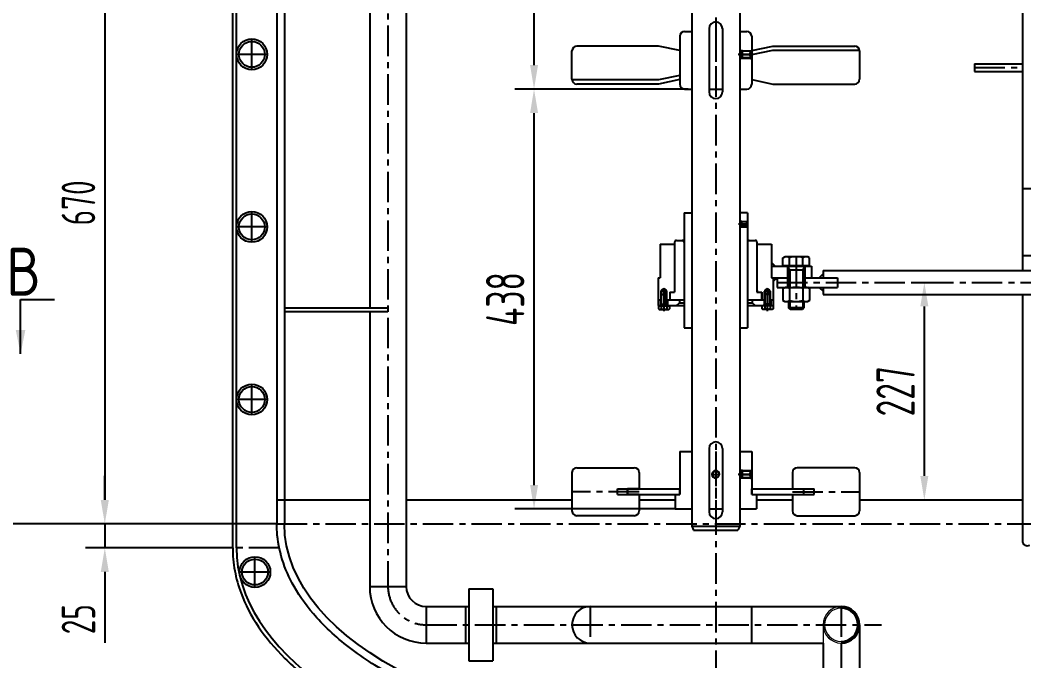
# Model space of a CAD drawing. Header units: millimetres. Extents: x 39049 to 47459, y -4270 to 1670.
# Drawn here: x 39931 to 40978, y -1883 to -1215 of the extents above; entities that cross this region are included whole.
import ezdxf
from ezdxf.enums import TextEntityAlignment as Align

# ---------------------------------------------------------------- set-up
doc = ezdxf.new("R2010")
doc.units = ezdxf.units.MM
doc.linetypes.add('CENTER', pattern=[50.8, 31.75, -6.35, 6.35, -6.35])
for name, color, linetype in [('00', 4, 'Continuous'), ('1', 7, 'Continuous'), ('3', 1, 'CENTER'), ('LAYER2', 1, 'CENTER'), ('LAYER3', 4, 'Continuous')]:
    doc.layers.add(name, color=color, linetype=linetype)
doc.layers.add('LAYER1', color=3, linetype='Continuous', lineweight=13)
doc.styles.add('hz', font='gbenor.shx', dxfattribs={"bigfont": 'gbcbig.shx'})
doc.styles.get("Standard").update_dxf_attribs({"font": 'isocp.shx', "width": 0.707, "bigfont": 'hztxt.shx'})
doc.dimstyles.new('ISO-25', dxfattribs={"dimtxt": 2.5, "dimasz": 2.5, "dimexe": 1.25, "dimexo": 0.625, "dimtad": 1, "dimdsep": 46, "dimtxsty": 'Standard', "dimcen": 2.5, "dimadec": 0, "dimazin": 0, "dimtfac": 1, "dimtmove": 0, "dimatfit": 3, "dimfxl": 0, "dimarcsym": 0})

# ---------------------------------------------------------------- blocks, each defined once
blk = doc.blocks.new('*D59')
at = {"color": 0, "lineweight": -2, "ltscale": 10, "transparency": 16777216}
for p, q in [((40627.5, -1286.7), (40446.7, -1286.7)), ((40466.7, -1699.7), (40466.7, -1311.7)), ((40613.8, -1724.7), (40446.7, -1724.7))]:
    blk.add_line(p, q, dxfattribs=at)
at = {"color": 0, "ltscale": 10, "transparency": 16777216}
for points in [[(40462.6, -1311.7), (40470.9, -1311.7), (40466.7, -1286.7)], [(40462.6, -1699.7), (40470.9, -1699.7), (40466.7, -1724.7)]]:
    blk.add_solid(points, dxfattribs=at)
at = {"layer": 'DEFPOINTS', "color": 0, "ltscale": 10, "transparency": 16777216}
for p in [(40466.7, -1286.7), (40627.5, -1286.7), (40613.8, -1724.7)]:
    blk.add_point(p, dxfattribs=at)
at = {"color": 0, "ltscale": 10, "transparency": 16777216, "insert": (40436.7, -1505.7), "char_height": 40, "attachment_point": 5, "rotation": 90}
blk.add_mtext('438', dxfattribs=at)
blk = doc.blocks.new('*D60')
at = {"color": 0, "lineweight": -2, "ltscale": 10, "transparency": 16777216}
for p, q in [((40628.9, -841.7), (40446.7, -841.7)), ((40466.7, -1261.7), (40466.7, -866.7)), ((40627.5, -1286.7), (40446.7, -1286.7))]:
    blk.add_line(p, q, dxfattribs=at)
at = {"color": 0, "ltscale": 10, "transparency": 16777216}
for points in [[(40462.6, -866.7), (40470.9, -866.7), (40466.7, -841.7)], [(40462.6, -1261.7), (40470.9, -1261.7), (40466.7, -1286.7)]]:
    blk.add_solid(points, dxfattribs=at)
at = {"layer": 'DEFPOINTS', "color": 0, "ltscale": 10, "transparency": 16777216}
for p in [(40466.7, -841.7), (40628.9, -841.7), (40627.5, -1286.7)]:
    blk.add_point(p, dxfattribs=at)
at = {"color": 0, "ltscale": 10, "transparency": 16777216, "insert": (40436.7, -1064.2), "char_height": 40, "attachment_point": 5, "rotation": 90}
blk.add_mtext('445', dxfattribs=at)
blk = doc.blocks.new('*D61')
at = {"color": 0, "lineweight": -2, "ltscale": 10, "transparency": 16777216}
for p, q in [((40862.3, -1488.5), (40893.9, -1488.5)), ((40873.9, -1690.3), (40873.9, -1513.5)), ((40862.3, -1715.3), (40893.9, -1715.3))]:
    blk.add_line(p, q, dxfattribs=at)
at = {"color": 0, "ltscale": 10, "transparency": 16777216}
for points in [[(40869.7, -1513.5), (40878.1, -1513.5), (40873.9, -1488.5)], [(40869.7, -1690.3), (40878.1, -1690.3), (40873.9, -1715.3)]]:
    blk.add_solid(points, dxfattribs=at)
at = {"layer": 'DEFPOINTS', "color": 0, "ltscale": 10, "transparency": 16777216}
for p in [(40862.3, -1488.5), (40873.9, -1488.5), (40862.3, -1715.3)]:
    blk.add_point(p, dxfattribs=at)
at = {"color": 0, "ltscale": 10, "transparency": 16777216, "insert": (40843.9, -1601.9), "char_height": 40, "attachment_point": 5, "rotation": 90}
blk.add_mtext('227', dxfattribs=at)
blk = doc.blocks.new('*U30', base_point=(-106.4, 741.5))
at = {"layer": '00', "color": 4}
for p, q in [((-106.4, 744.9), (-105.8, 745.5)), ((-106.4, 742.1), (-106.4, 744.9)), ((-105.8, 745.5), (-97.4, 745.5)), ((-105.8, 745.5), (-105.8, 742.1)), ((-105.8, 745.5), (-105.8, 745.5)), ((-97.4, 745.5), (-97.4, 737.5)), ((-94.4, 742.5), (-97.4, 745.5)), ((-106.4, 742.1), (-104.4, 742.1)), ((-106.4, 738.1), (-106.4, 740.9)), ((-106.4, 740.9), (-104.4, 740.9)), ((-105.8, 737.5), (-106.4, 738.1)), ((-105.8, 740.9), (-105.8, 737.5)), ((-97.4, 737.5), (-105.8, 737.5)), ((-104.4, 742.1), (-104.4, 740.9)), ((-94.4, 740.5), (-97.4, 737.5)), ((-94.4, 742.5), (-94.4, 742.5)), ((-94.4, 742.5), (-94.4, 740.5)), ((-94.4, 742.5), (-94.4, 740.5)), ((-94.4, 740.5), (-94.4, 740.5))]:
    blk.add_line(p, q, dxfattribs=at)
at = {"layer": '1', "color": 7}
for p, q in [((-106.4, 744.9), (-96.8, 744.9)), ((-106.4, 738.1), (-96.8, 738.1))]:
    blk.add_line(p, q, dxfattribs=at)
at = {"layer": '3', "color": 1}
blk.add_line((-108, 741.5), (-92.8, 741.5), dxfattribs=at)
blk = doc.blocks.new('*U31', base_point=(-70.7, 734.2))
at = {"layer": '00', "color": 4}
for p, q in [((-74.2, 740), (-74.7, 739.2)), ((-74.7, 739.2), (-74.7, 729.2)), ((-71.1, 740), (-74.2, 740)), ((-71.1, 737.1), (-74.2, 737.1)), ((-71.1, 740), (-71.1, 728.4)), ((-70.7, 738.7), (-71.1, 738.7)), ((-70.7, 738.7), (-70.7, 729.7)), ((-70.7, 737.2), (-59.3, 737.2)), ((-69.2, 737.2), (-69.2, 731.2)), ((-59.3, 737.2), (-59.3, 731.2)), ((-59.3, 737.2), (-58.7, 736.6)), ((-58.7, 736.6), (-58.7, 731.8)), ((-74.2, 728.4), (-74.7, 729.2)), ((-71.1, 731.3), (-74.2, 731.3)), ((-71.1, 728.4), (-74.2, 728.4)), ((-70.7, 729.7), (-71.1, 729.7)), ((-70.7, 731.2), (-59.3, 731.2)), ((-58.7, 731.8), (-59.3, 731.2))]:
    blk.add_line(p, q, dxfattribs=at)
for centre, radius, start, end in [((-72.1, 738.5), 2.56, 154.3843, 214.3842), ((-65.1, 734.2), 9.55, 162.412, 197.588), ((-72.1, 729.9), 2.56, 145.6158, 205.6157)]:
    blk.add_arc(centre, radius, start, end, dxfattribs=at)
at = {"layer": '1', "color": 7}
for p, q in [((-69.2, 736.8), (-69.9, 737.2)), ((-69.2, 736.8), (-58.8, 736.8)), ((-69.2, 731.7), (-69.9, 731.2)), ((-69.2, 731.7), (-58.8, 731.7))]:
    blk.add_line(p, q, dxfattribs=at)
at = {"layer": '3', "color": 1}
for q in [(-56.9, 734.2), (-76.5, 734.2)]:
    blk.add_line((-76.5, 734.2), q, dxfattribs=at)
blk = doc.blocks.new('*U32', base_point=(-106.4, 741.5))
at = {"layer": '00', "color": 4}
for p, q in [((-106.4, 744), (-106, 744.5)), ((-106.4, 742), (-106.4, 744)), ((-106, 744.5), (-100.7, 744.5)), ((-106, 744.5), (-106, 742)), ((-106, 744.5), (-106, 744.5)), ((-100.7, 744.5), (-100.7, 738.5)), ((-98.4, 742.2), (-100.7, 744.5)), ((-106.4, 742), (-104.8, 742)), ((-106.4, 738.9), (-106.4, 741)), ((-106.4, 741), (-104.8, 741)), ((-106, 738.5), (-106.4, 738.9)), ((-106, 741), (-106, 738.5)), ((-100.7, 738.5), (-106, 738.5)), ((-104.8, 742), (-104.8, 741)), ((-98.4, 740.7), (-100.7, 738.5)), ((-98.4, 742.2), (-98.4, 742.2)), ((-98.4, 742.2), (-98.4, 740.7)), ((-98.4, 742.2), (-98.4, 740.7)), ((-98.4, 740.7), (-98.4, 740.7))]:
    blk.add_line(p, q, dxfattribs=at)
at = {"layer": '1', "color": 7}
for p, q in [((-106.4, 744), (-100.2, 744)), ((-106.4, 738.9), (-100.2, 738.9))]:
    blk.add_line(p, q, dxfattribs=at)
at = {"layer": '3', "color": 1}
blk.add_line((-107.6, 741.5), (-97.2, 741.5), dxfattribs=at)
blk = doc.blocks.new('*U23', base_point=(91.46, 245.48))
at = {"color": 7, "linetype": 'Continuous'}
blk.add_line((91.46, 245.48), (91.46, 251.14), dxfattribs=at)
blk.add_lwpolyline([(91.46, 245.48), (91.46, 245.48), (91.46, 245.48)], close=True, dxfattribs=at)
blk.add_solid([(91.46, 245.48), (91.96, 247.98), (90.96, 247.98)], dxfattribs=at)
blk = doc.blocks.new('*D45')
at = {"color": 0, "lineweight": -2, "ltscale": 10, "transparency": 16777216}
for p, q in [((39942, -365.5), (39882.1, -365.5)), ((39902.1, -390.5), (39902.1, -1715.3)), ((40152.1, -1740.3), (39882.1, -1740.3))]:
    blk.add_line(p, q, dxfattribs=at)
at = {"color": 0, "ltscale": 10, "transparency": 16777216}
for points in [[(39898, -390.5), (39906.3, -390.5), (39902.1, -365.5)], [(39898, -1715.3), (39906.3, -1715.3), (39902.1, -1740.3)]]:
    blk.add_solid(points, dxfattribs=at)
at = {"layer": 'DEFPOINTS', "color": 0, "ltscale": 10, "transparency": 16777216}
for p in [(39942, -365.5), (39902.1, -1740.3), (40152.1, -1740.3)]:
    blk.add_point(p, dxfattribs=at)
at = {"color": 0, "ltscale": 10, "transparency": 16777216, "insert": (39874.6, -1052.9), "char_height": 35, "attachment_point": 5, "rotation": 90}
blk.add_mtext('1375', dxfattribs=at)
blk = doc.blocks.new('*D62')
at = {"color": 0, "lineweight": -2, "ltscale": 10, "transparency": 16777216}
for p, q in [((40037.3, -1070.5), (39998.9, -1070.5)), ((40018.9, -1095.5), (40018.9, -1715.3)), ((40152.3, -1740.3), (39998.9, -1740.3))]:
    blk.add_line(p, q, dxfattribs=at)
at = {"color": 0, "ltscale": 10, "transparency": 16777216}
for points in [[(40014.7, -1095.5), (40023.1, -1095.5), (40018.9, -1070.5)], [(40014.7, -1715.3), (40023.1, -1715.3), (40018.9, -1740.3)]]:
    blk.add_solid(points, dxfattribs=at)
at = {"layer": 'DEFPOINTS', "color": 0, "ltscale": 10, "transparency": 16777216}
for p in [(40037.3, -1070.5), (40018.9, -1740.3), (40152.3, -1740.3)]:
    blk.add_point(p, dxfattribs=at)
at = {"color": 0, "ltscale": 10, "transparency": 16777216, "insert": (39991.4, -1405.4), "char_height": 35, "attachment_point": 5, "rotation": 90}
blk.add_mtext('670', dxfattribs=at)
blk = doc.blocks.new('*D65')
at = {"color": 0, "lineweight": -2, "ltscale": 10, "transparency": 16777216}
for p, q in [((40018.9, -1715.3), (40018.9, -1690.3)), ((40018.9, -1740.3), (39998.9, -1740.3)), ((40018.9, -1740.3), (40018.9, -1765.3)), ((40152.3, -1765.3), (39998.9, -1765.3)), ((40018.9, -1790.3), (40018.9, -1864.2))]:
    blk.add_line(p, q, dxfattribs=at)
at = {"color": 0, "ltscale": 10, "transparency": 16777216}
for points in [[(40014.7, -1715.3), (40023.1, -1715.3), (40018.9, -1740.3)], [(40014.7, -1790.3), (40023.1, -1790.3), (40018.9, -1765.3)]]:
    blk.add_solid(points, dxfattribs=at)
at = {"layer": 'DEFPOINTS', "color": 0, "ltscale": 10, "transparency": 16777216}
for p in [(40018.9, -1740.3), (40018.9, -1765.3), (40152.3, -1765.3)]:
    blk.add_point(p, dxfattribs=at)
at = {"color": 0, "ltscale": 10, "transparency": 16777216, "insert": (39991.4, -1839.7), "char_height": 35, "attachment_point": 5, "rotation": 90}
blk.add_mtext('25', dxfattribs=at)
blk = doc.blocks.new('*D85')
at = {"color": 0, "lineweight": -2, "ltscale": 10, "transparency": 16777216}
for p, q in [((41457.6, -733.7), (41417.6, -733.7)), ((41437.6, -758.7), (41437.6, -2061.3)), ((40656.3, -2086.3), (41457.6, -2086.3))]:
    blk.add_line(p, q, dxfattribs=at)
at = {"color": 0, "ltscale": 10, "transparency": 16777216}
for points in [[(41433.5, -758.7), (41441.8, -758.7), (41437.6, -733.7)], [(41433.5, -2061.3), (41441.8, -2061.3), (41437.6, -2086.3)]]:
    blk.add_solid(points, dxfattribs=at)
at = {"layer": 'DEFPOINTS', "color": 0, "ltscale": 10, "transparency": 16777216}
for p in [(41457.6, -733.7), (40656.3, -2086.3), (41437.6, -2086.3)]:
    blk.add_point(p, dxfattribs=at)
at = {"color": 0, "ltscale": 10, "transparency": 16777216, "insert": (41408.4, -962.2), "char_height": 35, "attachment_point": 5, "rotation": 90}
blk.add_mtext('(1350)', dxfattribs=at)

msp = doc.modelspace()

# ---------------------------------------------------------------- linework, layer by layer
for p, q in [((40684.2984, -1246.687), (40681.2984, -1246.687)), ((40684.2984, -1254.687), (40681.2984, -1254.687)), ((40692.6984, -1246.687), (40693.7984, -1246.687)), ((40692.6984, -1254.687), (40693.7984, -1254.687)), ((40683.5484, -1424.687), (40681.2984, -1424.687)), ((40683.5484, -1430.687), (40681.2984, -1430.687)), ((40718.2984, -1471.5485), (40714.2984, -1467.5485)), ((40720.2984, -1483.5485), (40716.2984, -1487.5485)), ((40599.2984, -1501.1485), (40599.2984, -1497.5485)), ((40605.2984, -1501.1485), (40605.2984, -1497.5485)), ((40707.2984, -1501.1485), (40707.2984, -1497.5485)), ((40713.2984, -1501.1485), (40713.2984, -1497.5485)), ((39931.0041, -1506.3715), (39966.4698, -1506.3715)), ((40684.2984, -1684.687), (40681.2984, -1684.687)), ((40692.6984, -1684.687), (40693.7984, -1684.687)), ((40684.2984, -1692.687), (40681.2984, -1692.687)), ((40692.6984, -1692.687), (40693.7984, -1692.687)), ((40693.5433, -1826.4629), (40693.5433, -1864.5629))]:
    msp.add_line(p, q)
at = {"layer": '00', "color": 4}
for p, q in [((40726.442, -1462.6203), (40728.2984, -1461.5485)), ((40726.442, -1470.9485), (40726.442, -1462.6203)), ((40752.2984, -1461.5485), (40728.2984, -1461.5485)), ((40733.3702, -1470.9485), (40733.3702, -1462.6203)), ((40747.2266, -1470.9485), (40747.2266, -1462.6203)), ((40754.1548, -1462.6203), (40752.2984, -1461.5485)), ((40754.1548, -1470.9485), (40754.1548, -1462.6203)), ((40754.1548, -1470.9485), (40726.442, -1470.9485)), ((40729.4984, -1471.5485), (40729.4984, -1470.9485)), ((40751.0984, -1471.5485), (40729.4984, -1471.5485)), ((40732.2984, -1471.5485), (40732.2984, -1493.5485)), ((40748.2984, -1475.5485), (40732.2984, -1475.5485)), ((40748.2984, -1471.5485), (40748.2984, -1493.5485)), ((40751.0984, -1471.5485), (40751.0984, -1470.9485)), ((40726.442, -1494.6203), (40728.2984, -1493.5485)), ((40726.442, -1494.6203), (40726.442, -1507.2767)), ((40728.2984, -1493.5485), (40752.2984, -1493.5485)), ((40733.3702, -1494.6203), (40733.3702, -1507.2767)), ((40747.2266, -1494.6203), (40747.2266, -1507.2767)), ((40754.1548, -1494.6203), (40752.2984, -1493.5485)), ((40754.1548, -1494.6203), (40754.1548, -1507.2767)), ((40726.442, -1507.2767), (40728.2984, -1508.3485)), ((40754.1548, -1507.2767), (40752.2984, -1508.3485)), ((40728.2984, -1508.3485), (40752.2984, -1508.3485)), ((40732.2984, -1508.3485), (40732.2984, -1514.9485)), ((40748.2984, -1514.9485), (40732.2984, -1514.9485)), ((40733.8984, -1516.5485), (40732.2984, -1514.9485)), ((40746.6984, -1516.5485), (40733.8984, -1516.5485)), ((40748.2984, -1514.9485), (40746.6984, -1516.5485)), ((40748.2984, -1508.3485), (40748.2984, -1514.9485))]:
    msp.add_line(p, q, dxfattribs=at)
at = {"layer": '00'}
for p, q in [((40764.2984, -1483.5485), (40768.2984, -1479.5485)), ((40764.2984, -1493.5485), (40768.2984, -1497.5485))]:
    msp.add_line(p, q, dxfattribs=at)
at = {"layer": '00', "color": 4}
for centre, radius, start, end in [((40729.9061, -1467.6825), 6.134, 55.6157499, 115.6157024), ((40740.2984, -1484.4767), 22.9282, 72.4120466, 107.5879534), ((40750.6907, -1467.6825), 6.134, 64.3842976, 124.3842501), ((40729.9061, -1499.6825), 6.134, 55.6157499, 115.6157024), ((40740.2984, -1516.4767), 22.9282, 72.4120466, 107.5879534), ((40750.6907, -1499.6825), 6.134, 64.3842976, 124.3842501), ((40729.9061, -1502.2145), 6.134, 244.3842976, 304.3842501), ((40740.2984, -1485.4203), 22.9282, 252.4120466, 287.5879534), ((40750.6907, -1502.2145), 6.134, 235.6157499, 295.6157024)]:
    msp.add_arc(centre, radius, start, end, dxfattribs=at)
at = {"layer": '1', "color": 7}
for p, q in [((40733.4984, -1475.5485), (40732.2984, -1473.47)), ((40733.4984, -1475.5485), (40733.4984, -1493.5485)), ((40747.0984, -1475.5485), (40748.2984, -1473.47)), ((40747.0984, -1475.5485), (40747.0984, -1493.5485)), ((40733.4984, -1508.3485), (40733.4984, -1516.1485)), ((40747.0984, -1508.3485), (40747.0984, -1516.1485))]:
    msp.add_line(p, q, dxfattribs=at)
msp.add_arc((40656.2984, -1688.687), 4, 0, 270, dxfattribs=at)
at = {"layer": '3', "color": 1}
for p, q in [((40740.2984, -1461.5485), (40740.2984, -1516.5485)), ((40740.2984, -1490.5885), (40740.2984, -1490.5886))]:
    msp.add_line(p, q, dxfattribs=at)
at = {"layer": 'LAYER1'}
msp.add_line((40768.1984, -1845.5129), (40768.1984, -1864.5629), dxfattribs=at)
for radius in [19.05, 17.4]:
    msp.add_arc((40787.2484, -1845.5129), radius, 90, 270, dxfattribs=at)
at = {"layer": 'LAYER2'}
for p, q in [((40656.2984, 718.313), (40656.2984, -2086.3061)), ((40314.2984, -255.3061), (40314.2984, -1805.5129)), ((40172.2984, -1266.4782), (40172.2984, -1234.4782)), ((40656.2984, -1226.687), (40656.2984, -1286.687)), ((40188.2984, -1250.4782), (40156.2984, -1250.4782)), ((40693.7984, -1250.687), (40681.2984, -1250.687)), ((40681.2984, -1250.687), (40693.7984, -1250.687)), ((40681.2984, -1250.687), (40693.7984, -1250.687)), ((40926.2984, -1264.3061), (40976.2984, -1264.3061)), ((40172.2984, -1446.4782), (40172.2984, -1414.4782)), ((40188.2984, -1430.4782), (40156.2984, -1430.4782)), ((40681.2984, -1427.687), (40689.2984, -1427.687)), ((40602.2984, -1494.8442), (40602.2984, -1506.5485)), ((40710.2984, -1494.8442), (40710.2984, -1506.5485)), ((40720.2984, -1488.5485), (41095.2984, -1488.5485)), ((40602.2984, -1506.5485), (40602.2984, -1512.5485)), ((40710.2984, -1506.5485), (40710.2984, -1512.5485)), ((40172.2984, -1626.4782), (40172.2984, -1594.4782)), ((40188.2984, -1610.4782), (40156.2984, -1610.4782)), ((40656.2984, -1664.687), (40656.2984, -1724.687)), ((40652.2984, -1688.687), (40660.2984, -1688.687)), ((40681.2984, -1688.687), (40693.7984, -1688.687)), ((40576.2984, -1706.687), (40506.2984, -1706.687)), ((40736.2984, -1706.687), (40806.2984, -1706.687)), ((40198.2984, -1740.3061), (41114.2984, -1740.3061)), ((40200.9008, -1765.3061), (40152.2984, -1765.3061)), ((40175.5841, -1806.4782), (40175.5841, -1774.4782)), ((40191.5841, -1790.4782), (40159.5841, -1790.4782)), ((40525.3484, -1826.4629), (40525.3484, -1864.5629)), ((40787.2484, -1826.4629), (40787.2484, -1868.5629)), ((40354.2984, -1845.5129), (40829.1023, -1845.5129)), ((40787.2484, -1864.8696), (40787.2484, -1919.2719))]:
    msp.add_line(p, q, dxfattribs=at)
msp.add_arc((40354.2984, -1805.5129), 40, 180, 270, dxfattribs=at)
at = {"layer": 'LAYER3'}
for p, q in [((40631.2984, -77.687), (40631.2984, -1742.687)), ((40681.2984, -77.687), (40681.2984, -1742.687)), ((40198.2984, -234.3561), (40198.2984, -1740.3061)), ((40206.2984, -234.3561), (40206.2984, -1740.3061)), ((40295.2484, -255.3061), (40295.2484, -1514.892)), ((40333.3484, -255.3061), (40333.3484, -1805.5129)), ((40976.2984, -370.4782), (40976.2984, -1476.0485)), ((40152.2984, -1740.3061), (40152.2984, -1086.4782)), ((40156.2984, -1740.3061), (40156.2984, -1086.4782)), ((40649.2984, -1223.687), (40649.2984, -1289.687)), ((40656.2984, -1216.687), (40656.2984, -1216.687)), ((40663.2984, -1223.687), (40663.2984, -1289.687)), ((40618.7984, -1231.687), (40618.7984, -1281.687)), ((40623.7984, -1226.687), (40631.2984, -1226.687)), ((40631.2984, -1226.687), (40631.2984, -1286.687)), ((40649.2984, -1226.687), (40649.2984, -1286.687)), ((40663.2984, -1226.687), (40663.2984, -1286.687)), ((40681.2984, -1226.687), (40681.2984, -1286.687)), ((40681.2984, -1226.687), (40688.7984, -1226.687)), ((40693.7984, -1231.687), (40693.7984, -1281.687)), ((40596.7133, -1241.888), (40511.2984, -1241.888)), ((40618.7984, -1246.573), (40596.7133, -1241.888)), ((40693.7984, -1246.573), (40715.8834, -1241.888)), ((40693.7984, -1250.8156), (40715.8834, -1246.1307)), ((40715.8834, -1241.888), (40801.2984, -1241.888)), ((40715.8834, -1246.1307), (40806.2984, -1246.1307)), ((40506.2984, -1276.486), (40506.2984, -1246.888)), ((40683.6984, -1247.287), (40681.2984, -1247.287)), ((40683.6984, -1254.087), (40681.2984, -1254.087)), ((40693.2984, -1247.287), (40693.7984, -1247.287)), ((40693.2984, -1254.087), (40693.7984, -1254.087)), ((40806.2984, -1246.888), (40806.2984, -1276.486)), ((40926.2984, -1260.3061), (40976.2984, -1260.3061)), ((40926.2984, -1260.3061), (40926.2984, -1268.3061)), ((40596.7133, -1277.2434), (40506.2984, -1277.2434)), ((40618.7984, -1272.5584), (40596.7133, -1277.2434)), ((40618.7984, -1276.8011), (40596.7133, -1281.486)), ((40693.7984, -1276.8011), (40715.8834, -1281.486)), ((40926.2984, -1268.3061), (40976.2984, -1268.3061)), ((40596.7133, -1281.486), (40511.2984, -1281.486)), ((40623.7984, -1286.687), (40631.2984, -1286.687)), ((40649.2984, -1286.687), (40663.2984, -1286.687)), ((40681.2984, -1286.687), (40688.7984, -1286.687)), ((40715.8834, -1281.486), (40801.2984, -1281.486)), ((40656.2984, -1296.687), (40656.2984, -1296.687)), ((40976.2984, -1390.3061), (41106.2984, -1390.3061)), ((40623.2984, -1415.687), (40623.2984, -1535.687)), ((40623.2984, -1415.687), (40631.2984, -1415.687)), ((40631.2984, -1415.687), (40631.2984, -1535.687)), ((40681.2984, -1415.687), (40681.2984, -1535.687)), ((40689.2984, -1415.687), (40681.2984, -1415.687)), ((40689.2984, -1415.687), (40689.2984, -1535.687)), ((40683.0984, -1425.137), (40681.2984, -1425.137)), ((40683.0984, -1430.237), (40681.2984, -1430.237)), ((40615.2984, -1444.5485), (40623.2984, -1444.5485)), ((40689.2984, -1444.5485), (40697.2984, -1444.5485)), ((40598.2984, -1448.5485), (40598.2984, -1483.5485)), ((40598.2984, -1448.5485), (40613.2984, -1448.5485)), ((40613.2984, -1446.5485), (40613.2984, -1498.5485)), ((40613.2984, -1448.5485), (40613.2984, -1496.5485)), ((40623.2984, -1446.5485), (40623.2984, -1506.5485)), ((40689.2984, -1446.5485), (40689.2984, -1506.5485)), ((40699.2984, -1446.5485), (40699.2984, -1498.5485)), ((40699.2984, -1448.5485), (40699.2984, -1496.5485)), ((40699.2984, -1448.5485), (40714.2984, -1448.5485)), ((40714.2984, -1448.5485), (40714.2984, -1483.5485)), ((40976.2984, -1460.3061), (41106.2984, -1460.3061)), ((40714.2984, -1471.5485), (40756.2984, -1471.5485)), ((40731.2984, -1471.5485), (40731.2984, -1483.5485)), ((40749.2984, -1471.5485), (40749.2984, -1483.5485)), ((40756.2984, -1471.5485), (40756.2984, -1483.5485)), ((40768.2984, -1476.0485), (40994.2984, -1476.0485)), ((40768.2984, -1476.0485), (40768.2984, -1483.5485)), ((40596.2984, -1483.5485), (40596.2984, -1506.5485)), ((40596.2984, -1483.5485), (40598.2984, -1483.5485)), ((40714.2984, -1483.5485), (40732.2984, -1483.5485)), ((40716.2984, -1483.5485), (40716.2984, -1506.5485)), ((40720.2984, -1483.5485), (40732.2984, -1483.5485)), ((40720.2984, -1483.5485), (40720.2984, -1493.5485)), ((40731.2984, -1483.5485), (40731.2984, -1493.5485)), ((40748.2984, -1483.5485), (40756.2984, -1483.5485)), ((40748.2984, -1483.5485), (40783.2984, -1483.5485)), ((40749.2984, -1483.5485), (40749.2984, -1493.5485)), ((40783.2984, -1483.5485), (40783.2984, -1493.5485)), ((40599.2984, -1497.5485), (40602.2984, -1497.5485)), ((40599.7484, -1496.3164), (40602.2984, -1494.8442)), ((40599.7484, -1496.3164), (40602.2984, -1496.3164)), ((40599.7484, -1500.6985), (40599.7484, -1496.3164)), ((40604.8484, -1496.3164), (40602.2984, -1494.8442)), ((40604.8484, -1496.3164), (40602.2984, -1496.3164)), ((40605.2984, -1497.5485), (40602.2984, -1497.5485)), ((40604.8484, -1500.6985), (40604.8484, -1496.3164)), ((40613.2984, -1496.5485), (40612.7997, -1498.5485)), ((40699.2984, -1496.5485), (40699.797, -1498.5485)), ((40707.2984, -1497.5485), (40710.2984, -1497.5485)), ((40707.7484, -1496.3164), (40710.2984, -1494.8442)), ((40707.7484, -1496.3164), (40710.2984, -1496.3164)), ((40707.7484, -1500.6985), (40707.7484, -1496.3164)), ((40712.8484, -1496.3164), (40710.2984, -1494.8442)), ((40712.8484, -1496.3164), (40710.2984, -1496.3164)), ((40713.2984, -1497.5485), (40710.2984, -1497.5485)), ((40712.8484, -1500.6985), (40712.8484, -1496.3164)), ((40720.2984, -1493.5485), (40783.2984, -1493.5485)), ((40768.2984, -1493.5485), (40768.2984, -1501.0485)), ((40596.2984, -1506.5485), (40599.2984, -1506.5485)), ((40596.2984, -1506.5485), (40596.2984, -1512.5485)), ((40596.2984, -1506.5485), (40599.2984, -1506.5485)), ((40598.7984, -1506.5485), (40598.7984, -1512.5485)), ((40605.2984, -1506.5485), (40623.2984, -1506.5485)), ((40605.2984, -1506.5485), (40623.2984, -1506.5485)), ((40605.7984, -1506.5485), (40605.7984, -1512.5485)), ((40608.2984, -1498.5485), (40608.2984, -1506.5485)), ((40608.2984, -1498.5485), (40613.2984, -1498.5485)), ((40608.5484, -1498.5485), (40608.5484, -1506.5485)), ((40608.5484, -1498.5485), (40613.2984, -1498.5485)), ((40608.5484, -1506.5485), (40623.2984, -1506.5485)), ((40618.2984, -1506.5485), (40618.2984, -1509.5485)), ((40689.2984, -1506.5485), (40704.0484, -1506.5485)), ((40689.2984, -1506.5485), (40707.2984, -1506.5485)), ((40689.2984, -1506.5485), (40707.2984, -1506.5485)), ((40694.2984, -1506.5485), (40694.2984, -1509.5485)), ((40699.2984, -1498.5485), (40704.0484, -1498.5485)), ((40699.2984, -1498.5485), (40704.2984, -1498.5485)), ((40704.0484, -1498.5485), (40704.0484, -1506.5485)), ((40704.2984, -1498.5485), (40704.2984, -1506.5485)), ((40706.7984, -1506.5485), (40706.7984, -1512.5485)), ((40713.2984, -1506.5485), (40716.2984, -1506.5485)), ((40713.2984, -1506.5485), (40716.2984, -1506.5485)), ((40713.7984, -1506.5485), (40713.7984, -1512.5485)), ((40716.2984, -1506.5485), (40716.2984, -1512.5485)), ((40768.2984, -1501.0485), (40994.2984, -1501.0485)), ((40976.2984, -1501.0485), (40976.2984, -1758.0884)), ((40206.2984, -1514.892), (40314.2984, -1514.892)), ((40314.2984, -1514.892), (40314.2984, -1518.892)), ((40596.2984, -1512.5485), (40623.2984, -1512.5485)), ((40615.2984, -1512.5485), (40618.2984, -1509.5485)), ((40618.2984, -1509.5485), (40623.2984, -1509.5485)), ((40689.2984, -1509.5485), (40694.2984, -1509.5485)), ((40689.2984, -1512.5485), (40716.2984, -1512.5485)), ((40697.2984, -1512.5485), (40694.2984, -1509.5485)), ((40206.2984, -1518.892), (40314.2984, -1518.892)), ((40295.2484, -1518.892), (40295.2484, -1805.5129)), ((40623.2984, -1535.687), (40631.2984, -1535.687)), ((40681.2984, -1535.687), (40689.2984, -1535.687)), ((40656.2984, -1654.687), (40656.2984, -1654.687)), ((40618.7984, -1664.687), (40618.7984, -1709.687)), ((40618.7984, -1664.687), (40631.2984, -1664.687)), ((40631.2984, -1664.687), (40631.2984, -1724.687)), ((40649.2984, -1661.687), (40649.2984, -1727.687)), ((40649.2984, -1664.687), (40649.2984, -1724.687)), ((40663.2984, -1661.687), (40663.2984, -1727.687)), ((40663.2984, -1664.687), (40663.2984, -1724.687)), ((40681.2984, -1664.687), (40681.2984, -1724.687)), ((40681.2984, -1664.687), (40693.7984, -1664.687)), ((40693.7984, -1664.687), (40693.7984, -1709.687)), ((40511.2984, -1681.687), (40571.2984, -1681.687)), ((40683.6984, -1685.287), (40681.2984, -1685.287)), ((40693.2984, -1685.287), (40693.7984, -1685.287)), ((40801.2984, -1681.687), (40741.2984, -1681.687)), ((40152.2813, -1695.3287), (40152.276, -1739.7286)), ((40506.2984, -1686.687), (40506.2984, -1726.687)), ((40576.2984, -1686.687), (40576.2984, -1703.687)), ((40683.6984, -1692.087), (40681.2984, -1692.087)), ((40693.2984, -1692.087), (40693.7984, -1692.087)), ((40736.2984, -1686.687), (40736.2984, -1703.687)), ((40806.2984, -1686.687), (40806.2984, -1726.687)), ((40553.7984, -1703.687), (40618.7984, -1703.687)), ((40553.7984, -1709.687), (40553.7984, -1703.687)), ((40564.2984, -1709.687), (40564.2984, -1703.687)), ((40564.2984, -1703.687), (40564.2984, -1709.687)), ((40576.2984, -1703.687), (40564.2984, -1703.687)), ((40618.7984, -1709.687), (40618.7984, -1703.687)), ((40693.7984, -1703.687), (40758.7984, -1703.687)), ((40693.7984, -1709.687), (40693.7984, -1703.687)), ((40748.2984, -1709.687), (40748.2984, -1703.687)), ((40758.7984, -1709.687), (40758.7984, -1703.687)), ((40198.2984, -1715.3061), (40295.2484, -1715.3061)), ((40333.3484, -1715.3061), (40506.2984, -1715.3061)), ((40553.7984, -1709.687), (40618.7984, -1709.687)), ((40576.2984, -1709.687), (40564.2984, -1709.687)), ((40576.2984, -1709.687), (40576.2984, -1726.687)), ((40576.2984, -1715.3061), (40613.7984, -1715.3061)), ((40613.7984, -1709.687), (40613.7984, -1724.687)), ((40613.7984, -1709.687), (40618.7984, -1709.687)), ((40693.7984, -1709.687), (40698.7984, -1709.687)), ((40693.7984, -1709.687), (40758.7984, -1709.687)), ((40698.7984, -1709.687), (40698.7984, -1724.687)), ((40698.7984, -1715.3061), (40736.2984, -1715.3061)), ((40736.2984, -1709.687), (40736.2984, -1726.687)), ((40806.2984, -1715.3061), (40976.2984, -1715.3061)), ((40613.7984, -1724.687), (40631.2984, -1724.687)), ((40649.2984, -1724.687), (40663.2984, -1724.687)), ((40681.2984, -1724.687), (40698.7984, -1724.687)), ((40571.2984, -1731.687), (40511.2984, -1731.687)), ((40656.2984, -1734.687), (40656.2984, -1734.687)), ((40741.2984, -1731.687), (40801.2984, -1731.687)), ((40152.2984, -1765.3061), (40152.2984, -1740.3061)), ((40198.2984, -1740.3061), (40152.2984, -1740.3061)), ((40156.2984, -1765.3061), (40156.2984, -1740.3061)), ((40631.2984, -1742.687), (40681.2984, -1742.687)), ((40631.2984, -1742.687), (40633.1636, -1746.687)), ((40633.1636, -1746.687), (40679.4332, -1746.687)), ((40681.2984, -1742.687), (40679.4332, -1746.687)), ((40295.2484, -1805.5129), (40333.3484, -1805.5129)), ((40398.8267, -1808.0129), (40423.7925, -1808.0129)), ((40398.8267, -1808.0129), (40398.8267, -1883.0129)), ((40423.7925, -1808.0129), (40423.7925, -1883.0129)), ((40354.2984, -1826.4629), (40398.8267, -1826.4629)), ((40354.2984, -1826.4629), (40354.2984, -1864.5629)), ((40395.3096, -1826.4629), (40395.3096, -1864.5629)), ((40423.7925, -1826.4629), (40787.2484, -1826.4629)), ((40427.3096, -1826.4629), (40427.3096, -1864.5629)), ((40354.2984, -1864.5629), (40398.8267, -1864.5629)), ((40423.7925, -1864.5629), (40768.1984, -1864.5629)), ((40398.8267, -1883.0129), (40423.7925, -1883.0129))]:
    msp.add_line(p, q, dxfattribs=at)
at = {"layer": 'LAYER3', "ltscale": 10}
for p, q in [((40806.2984, -1845.5129), (40806.2984, -1952.4381)), ((40768.1984, -1864.5629), (40768.1984, -1958.2386))]:
    msp.add_line(p, q, dxfattribs=at)
at = {"layer": 'LAYER3'}
for centre, radius in [((40172.2984, -1250.4782), 16), ((40172.2984, -1250.4782), 13.5), ((40172.2984, -1430.4782), 16), ((40172.2984, -1430.4782), 13.5), ((40172.2984, -1610.4782), 16), ((40172.2984, -1610.4782), 13.5), ((40656.2984, -1688.687), 3.4), ((40175.5841, -1790.4782), 16), ((40175.5841, -1790.4782), 13.5)]:
    msp.add_circle(centre, radius, dxfattribs=at)
for centre, radius, start, end in [((40656.2984, -1223.687), 7, 90, 180), ((40656.2984, -1223.687), 7, 0, 90), ((40623.7984, -1231.687), 5, 90, 180), ((40688.7984, -1231.687), 5, 0, 90), ((40511.2984, -1246.888), 5, 90, 180), ((40801.2984, -1246.888), 5, 0, 90), ((40511.2984, -1276.486), 5, 180, 270), ((40801.2984, -1276.486), 5, 270, 0), ((40623.7984, -1281.687), 5, 180, 270), ((40688.7984, -1281.687), 5, 270, 0), ((40656.2984, -1289.687), 7, 180, 270), ((40656.2984, -1289.687), 7, 270, 0), ((40615.2984, -1446.5485), 2, 90, 180), ((40621.2984, -1446.5485), 2, 0, 90), ((40691.2984, -1446.5485), 2, 90, 180), ((40697.2984, -1446.5485), 2, 0, 90), ((40656.2984, -1661.687), 7, 90, 180), ((40656.2984, -1661.687), 7, 0, 90), ((40511.2984, -1686.687), 5, 90, 180), ((40571.2984, -1686.687), 5, 0, 90), ((40741.2984, -1686.687), 5, 90, 180), ((40801.2984, -1686.687), 5, 0, 90), ((40511.2984, -1726.687), 5, 180, 270), ((40571.2984, -1726.687), 5, 270, 0), ((40656.2984, -1727.687), 7, 180, 270), ((40656.2984, -1727.687), 7, 270, 0), ((40741.2984, -1726.687), 5, 180, 270), ((40801.2984, -1726.687), 5, 270, 0), ((40981.2984, -1758.0884), 5, 180, 300), ((40354.2984, -1805.5129), 59.05, 180, 270), ((40354.2984, -1805.5129), 20.95, 180, 270)]:
    msp.add_arc(centre, radius, start, end, dxfattribs=at)
at = {"layer": 'LAYER3', "ltscale": 10}
for centre, radius, start, end in [((40525.3484, -1845.5129), 19.05, 90, 270), ((40787.2484, -1845.5129), 19.05, 270, 90), ((40787.2484, -1845.5129), 17.4, 270, 90)]:
    msp.add_arc(centre, radius, start, end, dxfattribs=at)
at = {"layer": 'LAYER3', "extrusion": (0, 0, -1)}
msp.add_ellipse((40656.2984, -1740.3061), major_axis=(-450, 0), ratio=0.5, start_param=3.141592654, end_param=6.283185307, dxfattribs=at)
at = {"layer": 'LAYER3'}
msp.add_ellipse((40656.2984, -1765.3061), major_axis=(500, 0.0004), ratio=0.499999265, start_param=3.141591149, end_param=4.372602587, dxfattribs=at)
for points, knots in [([(40656.2984, -1973.3056), (40649.9596, -1973.3055), (40643.6263, -1973.2392), (40637.2984, -1973.1068), (40628.9808, -1972.9328), (40620.6726, -1972.6444), (40586.0115, -1970.9603), (40559.8577, -1968.5214), (40508.7733, -1961.3985), (40483.8436, -1956.7147), (40435.9514, -1945.2346), (40412.9896, -1938.4386), (40369.7153, -1922.9219), (40349.4032, -1914.2017), (40312.0288, -1895.0675), (40294.9665, -1884.654), (40264.602, -1862.3902), (40251.2988, -1850.5397), (40230.6812, -1827.665), (40222.7481, -1816.8109), (40211.1895, -1796.4327), (40207.0531, -1787.0089), (40201.0738, -1767.8858), (40199.2325, -1758.1869), (40198.3903, -1745.7399), (40198.2984, -1743.023), (40198.2984, -1740.3061)], [4.712400961, 4.712400961, 4.712400961, 4.712400961, 4.754251214, 4.754251214, 4.754251214, 4.809260406, 4.809260406, 4.98434696, 4.98434696, 5.159433513, 5.159433513, 5.334520066, 5.334520066, 5.50960662, 5.50960662, 5.684693173, 5.684693173, 5.859779727, 5.859779727, 6.006841019, 6.006841019, 6.128102835, 6.128102835, 6.249364651, 6.249364651, 6.283185307, 6.283185307, 6.283185307, 6.283185307]), ([(41114.2984, -1740.3061), (41114.2984, -1747.4551), (41113.6611, -1754.6039), (41111.1254, -1768.8127), (41109.2274, -1775.8724), (41104.207, -1789.8267), (41101.085, -1796.7213), (41090.0756, -1816.8477), (41080.5002, -1829.7546), (41057.2006, -1854.3686), (41043.4752, -1866.0785), (41012.3162, -1888.0334), (40994.8818, -1898.2784), (40956.8227, -1917.0495), (40936.1982, -1925.575), (40892.3679, -1940.68), (40869.1628, -1947.259), (40820.8604, -1958.2881), (40795.7639, -1962.738), (40744.4281, -1969.3824), (40718.1896, -1971.5769), (40686.2877, -1972.827), (40680.7951, -1972.992), (40675.2984, -1973.107), (40668.9705, -1973.2394), (40662.6372, -1973.3056), (40656.2984, -1973.3056)], [3.141592654, 3.141592654, 3.141592654, 3.141592654, 3.230584429, 3.230584429, 3.319576204, 3.319576204, 3.408567979, 3.408567979, 3.583654532, 3.583654532, 3.758741086, 3.758741086, 3.933827639, 3.933827639, 4.108914193, 4.108914193, 4.284000746, 4.284000746, 4.459087299, 4.459087299, 4.634173853, 4.634173853, 4.670526776, 4.670526776, 4.670526776, 4.712377037, 4.712377037, 4.712377037, 4.712377037]), ([(40152.2984, -1765.3061), (40152.2984, -1773.2544), (40153.0339, -1781.2025), (40155.9647, -1797.013), (40158.1598, -1804.8752), (40165.4985, -1824.4995), (40171.5839, -1836.1526), (40186.9045, -1858.8464), (40196.1392, -1869.8878), (40217.553, -1891.1637), (40229.7322, -1901.3984), (40256.7893, -1920.8817), (40271.6672, -1930.1303), (40303.8307, -1947.475), (40321.1161, -1955.5711), (40357.7582, -1970.4616), (40377.1147, -1977.2558), (40417.5219, -1989.4152), (40438.5724, -1994.7801), (40469.7138, -2001.3831), (40479.2848, -2003.2413), (40488.9595, -2004.9513)], [3.141592654, 3.141592654, 3.141592654, 3.141592654, 3.234014641, 3.234014641, 3.326436628, 3.326436628, 3.467133375, 3.467133375, 3.607830123, 3.607830123, 3.748526871, 3.748526871, 3.889223619, 3.889223619, 4.029920367, 4.029920367, 4.170617115, 4.170617115, 4.311313862, 4.311313862, 4.372602649, 4.372602649, 4.372602649, 4.372602649])]:
    msp.add_open_spline(points, degree=3, knots=knots, dxfattribs=at)

# ---------------------------------------------------------------- block references
at = {"xscale": 10, "yscale": 10, "zscale": 10}
msp.add_blockref('*U23', (39931.0041, -1562.9407), dxfattribs=at)
at = {"rotation": 90}
msp.add_blockref('*U31', (40602.2984, -1512.5485), dxfattribs=at)
at = {"xscale": -1, "rotation": 270}
msp.add_blockref('*U31', (40710.2984, -1512.5485), dxfattribs=at)
at = {"layer": 'LAYER2', "rotation": 180}
for p in [(40693.2984, -1250.687), (40693.2984, -1688.687)]:
    msp.add_blockref('*U30', p, dxfattribs=at)
at = {"layer": 'LAYER3', "rotation": 180}
msp.add_blockref('*U32', (40689.2984, -1427.687), dxfattribs=at)

# ---------------------------------------------------------------- texts
at = {"linetype": 'Continuous', "style": 'hz'}
msp.add_text('B', height=50, dxfattribs=at).set_placement((39934.2464, -1477.1601), align=Align.MIDDLE)

# ---------------------------------------------------------------- dimensions: what is measured, and where the dimension line sits
at = {"ltscale": 10}
for base, p1, p2, override, picture, middle in [((39902.1201, -1740.3061), (39942.0171, -365.4782), (40152.1373, -1740.3061), {"dimscale": 10, "dimtxt": 3.5, "dimexe": 2, "dimexo": 0, "dimgap": 1, "dimdec": 0, "dimadec": 4, "dimtdec": 3, "dimatfit": 0, "dimtvp": 0.699235}, '*D45', (39874.6201, -1052.8922)), ((40466.7343, -841.687), (40627.5484, -1286.687), (40628.906, -841.687), {"dimscale": 10, "dimtxt": 4, "dimexe": 2, "dimexo": 0, "dimgap": 1, "dimdec": 3, "dimadec": 4, "dimtdec": 3, "dimtvp": 0.667184}, '*D60', (40436.7343, -1064.187)), ((40466.7343, -1286.687), (40613.7984, -1724.687), (40627.5484, -1286.687), {"dimscale": 10, "dimtxt": 4, "dimexe": 2, "dimexo": 0, "dimgap": 1, "dimdec": 3, "dimadec": 4, "dimtdec": 3, "dimtvp": 0.667184}, '*D59', (40436.7343, -1505.687)), ((40018.8981, -1765.3061), (40018.8981, -1740.3061), (40152.2984, -1765.3061), {"dimscale": 10, "dimtxt": 3.5, "dimexe": 2, "dimexo": 0, "dimgap": 1, "dimdec": 3, "dimadec": 4, "dimtdec": 3, "dimatfit": 0, "dimtvp": 0.699235}, '*D65', (39991.3946, -1839.7425))]:
    dim = msp.add_linear_dim(base=base, p1=p1, p2=p2, angle=90, dimstyle='ISO-25', override=override, dxfattribs=at)
    dim.commit()
    dim.dimension.update_dxf_attribs({"geometry": picture, "text_midpoint": middle})
dim = msp.add_linear_dim(base=(41437.6394, -2086.3061), p1=(41457.6394, -733.687), p2=(40656.2984, -2086.3061), angle=90, text='(1350)', dimstyle='ISO-25', override={"dimscale": 10, "dimtxt": 3.5, "dimexe": 2, "dimexo": 0, "dimgap": 1, "dimdec": 3, "dimadec": 4, "dimtdec": 3, "dimatfit": 0, "dimtvp": 0.699235}, dxfattribs=at)
dim.commit()
dim.dimension.update_dxf_attribs({"geometry": '*D85', "text_midpoint": (41437.6394, -962.1621), "dimtype": 160})
for base, p1, p2, text, override, picture, middle in [((40018.8981, -1740.3061), (40037.2984, -1070.4782), (40152.2984, -1740.3061), '670', {"dimscale": 10, "dimtxt": 3.5, "dimexe": 2, "dimexo": 0, "dimgap": 1, "dimdec": 3, "dimadec": 4, "dimtdec": 3, "dimatfit": 0, "dimtvp": 0.699235}, '*D62', (39991.3981, -1405.3922)), ((40873.8928, -1488.5485), (40862.333, -1715.3061), (40862.333, -1488.5485), '227', {"dimscale": 10, "dimtxt": 4, "dimexe": 2, "dimexo": 0, "dimgap": 1, "dimdec": 3, "dimadec": 4, "dimtdec": 3, "dimtvp": 0.667184}, '*D61', (40843.8889, -1601.9273))]:
    dim = msp.add_linear_dim(base=base, p1=p1, p2=p2, angle=90, text=text, dimstyle='ISO-25', override=override, dxfattribs=at)
    dim.commit()
    dim.dimension.update_dxf_attribs({"geometry": picture, "text_midpoint": middle})

doc.saveas('drawing.dxf')
